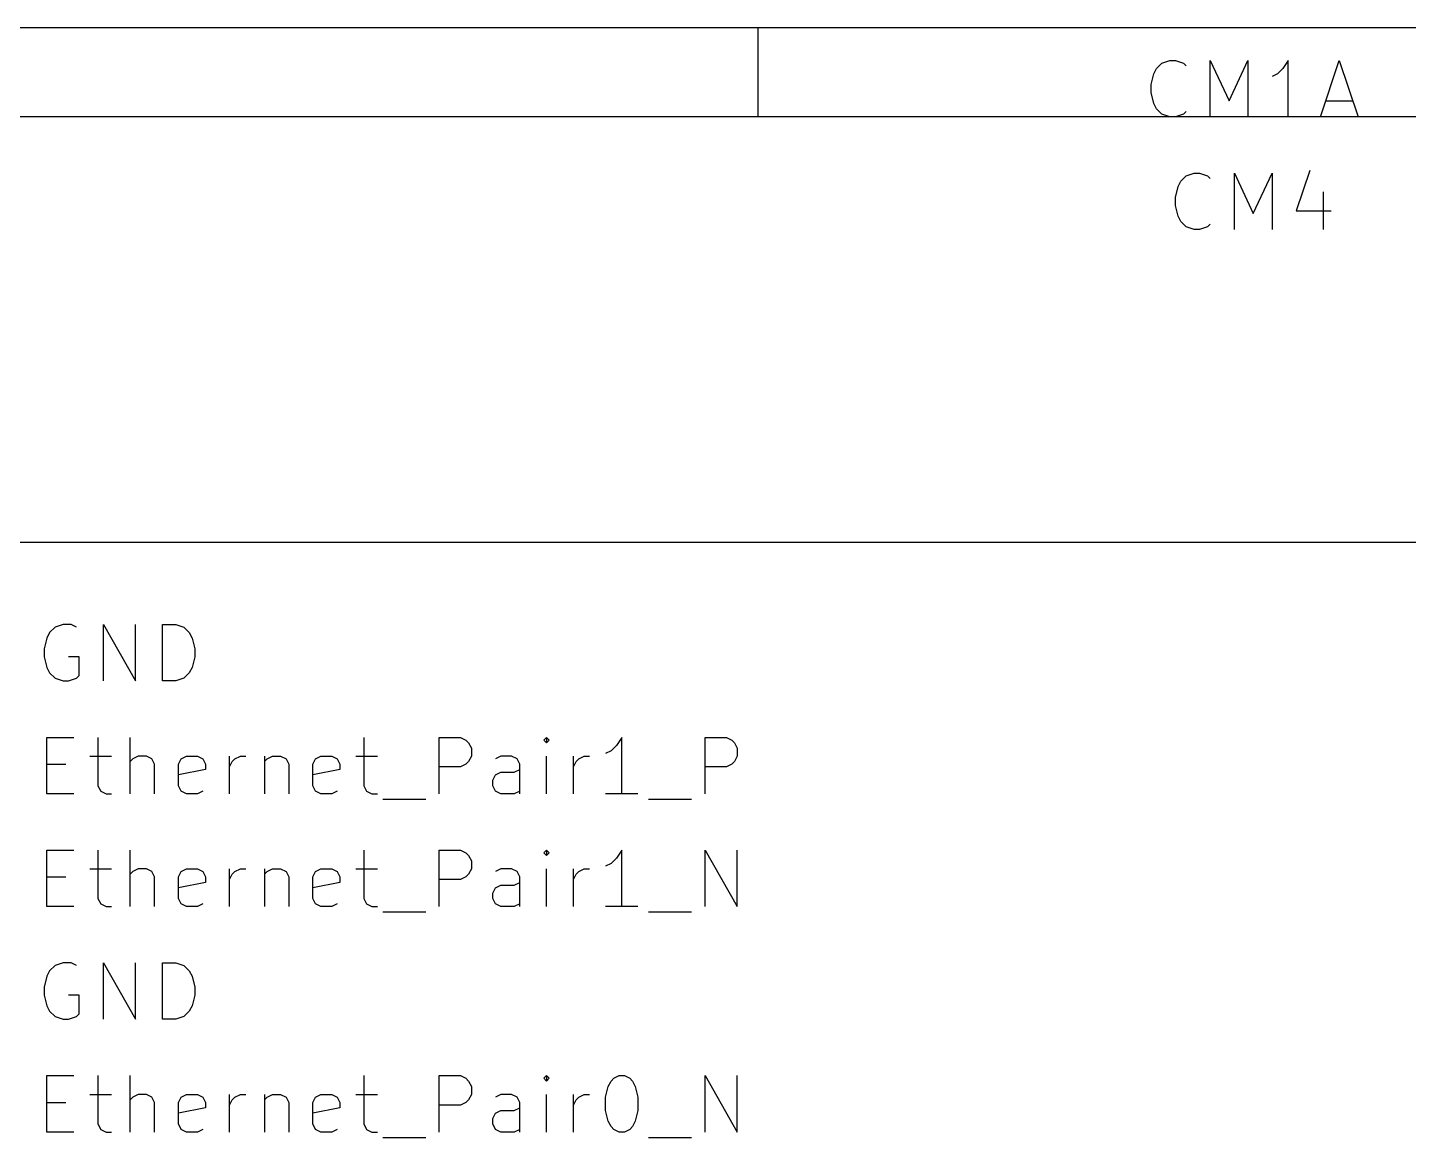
# Model space of a CAD drawing. Header units: millimetres. Extents: x 10 to 287, y -200 to -10.
# Drawn here: x 43.55 to 74.64, y -35 to -10 of the extents above; entities that cross this region are included whole.
import ezdxf

# ---------------------------------------------------------------- set-up
doc = ezdxf.new("R2010")
doc.units = ezdxf.units.MM
doc.layers.add('GREENSIXTYFIVE', color=129, linetype='CONTINUOUS')
doc.layers.add('RED', color=14, linetype='CONTINUOUS')

msp = doc.modelspace()

# ---------------------------------------------------------------- linework, layer by layer
at = {"layer": 'GREENSIXTYFIVE', "linetype": 'CONTINUOUS'}
for p, q in [((68.9731, -10.9207), (69.0941, -10.7997)), ((69.0941, -10.7997), (69.2755, -10.7392)), ((69.2755, -10.7392), (69.3964, -10.7392)), ((69.3964, -10.7392), (69.5779, -10.7997)), ((69.5779, -10.7997), (69.6383, -10.8602)), ((70.1826, -12.0092), (70.1826, -10.7392)), ((70.1826, -10.7392), (70.606, -11.6464)), ((70.606, -11.6464), (71.0293, -10.7392)), ((71.0293, -10.7392), (71.0293, -12.0092)), ((71.9364, -10.7392), (71.8155, -10.9207)), ((71.9364, -12.0092), (71.9364, -10.7392)), ((72.6621, -12.0092), (73.0854, -10.7392)), ((73.0854, -10.7392), (73.5088, -12.0092)), ((68.8522, -11.2835), (68.9126, -11.0416)), ((68.9126, -11.0416), (68.9731, -10.9207)), ((71.6945, -11.0416), (71.5736, -11.1021)), ((71.8155, -10.9207), (71.6945, -11.0416)), ((68.8522, -11.4649), (68.8522, -11.2835)), ((68.9126, -11.7068), (68.8522, -11.4649)), ((68.9731, -11.8278), (68.9126, -11.7068)), ((72.7831, -11.6464), (73.3878, -11.6464)), ((69.0941, -11.9488), (68.9731, -11.8278)), ((69.2755, -12.0092), (69.0941, -11.9488)), ((69.3964, -12.0092), (69.2755, -12.0092)), ((69.5779, -11.9488), (69.3964, -12.0092)), ((69.6383, -11.8883), (69.5779, -11.9488)), ((72.2993, -12.0092), (71.5736, -12.0092)), ((69.5174, -13.4607), (69.6384, -13.3397)), ((69.6384, -13.3397), (69.8198, -13.2792)), ((69.8198, -13.2792), (69.9407, -13.2792)), ((69.9407, -13.2792), (70.1222, -13.3397)), ((70.1222, -13.3397), (70.1826, -13.4002)), ((70.7269, -14.5492), (70.7269, -13.2792)), ((70.7269, -13.2792), (71.1503, -14.1864)), ((71.1503, -14.1864), (71.5736, -13.2792)), ((71.5736, -13.2792), (71.5736, -14.5492)), ((72.4202, -13.2188), (72.1179, -14.1259)), ((69.3965, -13.8235), (69.4569, -13.5816)), ((69.4569, -13.5816), (69.5174, -13.4607)), ((69.3965, -14.0049), (69.3965, -13.8235)), ((72.7226, -13.7026), (72.7226, -14.5492)), ((69.4569, -14.2468), (69.3965, -14.0049)), ((69.5174, -14.3678), (69.4569, -14.2468)), ((72.1179, -14.1259), (72.904, -14.1259)), ((69.6384, -14.4888), (69.5174, -14.3678)), ((69.8198, -14.5492), (69.6384, -14.4888)), ((69.9407, -14.5492), (69.8198, -14.5492)), ((70.1222, -14.4888), (69.9407, -14.5492)), ((70.1826, -14.4283), (70.1222, -14.4888)), ((44.1718, -23.508), (44.0508, -23.629)), ((44.3532, -23.4475), (44.1718, -23.508)), ((44.5346, -23.4475), (44.3532, -23.4475)), ((44.6556, -23.508), (44.5346, -23.4475)), ((45.2603, -24.7175), (45.2603, -23.4475)), ((45.2603, -23.4475), (45.986, -24.7175)), ((45.986, -24.7175), (45.986, -23.4475)), ((46.5908, -24.7175), (46.5908, -23.4475)), ((46.5908, -23.4475), (46.8932, -23.4475)), ((46.8932, -23.4475), (47.0746, -23.508)), ((47.0746, -23.508), (47.1956, -23.629)), ((43.9903, -23.7499), (43.9299, -23.9918)), ((44.0508, -23.629), (43.9903, -23.7499)), ((47.1956, -23.629), (47.2561, -23.7499)), ((47.2561, -23.7499), (47.3165, -23.9918)), ((43.9299, -23.9918), (43.9299, -24.1732)), ((43.9299, -24.1732), (43.9903, -24.4151)), ((44.716, -24.1732), (44.4741, -24.1732)), ((44.716, -24.5966), (44.716, -24.1732)), ((47.3165, -24.1732), (47.2561, -24.4151)), ((47.3165, -23.9918), (47.3165, -24.1732)), ((43.9903, -24.4151), (44.0508, -24.5361)), ((44.0508, -24.5361), (44.1718, -24.6571)), ((47.1956, -24.5361), (47.0746, -24.6571)), ((47.2561, -24.4151), (47.1956, -24.5361)), ((44.1718, -24.6571), (44.3532, -24.7175)), ((44.3532, -24.7175), (44.4741, -24.7175)), ((44.4741, -24.7175), (44.6556, -24.6571)), ((44.6556, -24.6571), (44.716, -24.5966)), ((46.8932, -24.7175), (46.5908, -24.7175)), ((47.0746, -24.6571), (46.8932, -24.7175)), ((43.9903, -27.2575), (43.9903, -25.9875)), ((43.9903, -25.9875), (44.5951, -25.9875)), ((45.1393, -25.9875), (45.1393, -27.0761)), ((45.865, -27.2575), (45.865, -25.9875)), ((51.1264, -25.9875), (51.1264, -27.0761)), ((52.8197, -27.2575), (52.8197, -25.9875)), ((52.8197, -25.9875), (53.3035, -25.9875)), ((53.3035, -25.9875), (53.4245, -26.048)), ((53.4245, -26.048), (53.485, -26.1085)), ((53.485, -26.1085), (53.5454, -26.2294)), ((55.2387, -25.9875), (55.1783, -26.048)), ((55.1783, -26.048), (55.2387, -26.1085)), ((55.2992, -26.048), (55.2387, -25.9875)), ((55.2387, -25.9875), (55.2387, -26.1085)), ((55.2387, -26.1085), (55.2992, -26.048)), ((56.9321, -25.9875), (56.8112, -26.169)), ((56.9321, -27.2575), (56.9321, -25.9875)), ((58.8068, -27.2575), (58.8068, -25.9875)), ((58.8068, -25.9875), (59.2906, -25.9875)), ((59.2906, -25.9875), (59.4116, -26.048)), ((59.4116, -26.048), (59.4721, -26.1085)), ((59.4721, -26.1085), (59.5325, -26.2294)), ((44.9579, -26.4109), (45.4417, -26.4109)), ((46.0465, -26.4109), (45.9255, -26.4713)), ((46.2279, -26.4109), (46.0465, -26.4109)), ((46.3488, -26.4713), (46.2279, -26.4109)), ((47.014, -26.4713), (47.135, -26.4109)), ((47.135, -26.4109), (47.3769, -26.4109)), ((47.3769, -26.4109), (47.4978, -26.4713)), ((48.1026, -27.2575), (48.1026, -26.4109)), ((48.2236, -26.4713), (48.3445, -26.4109)), ((48.3445, -26.4109), (48.4655, -26.4109)), ((48.8888, -26.4109), (48.8888, -27.2575)), ((48.9493, -26.4713), (49.0703, -26.4109)), ((49.0703, -26.4109), (49.2517, -26.4109)), ((49.2517, -26.4109), (49.3726, -26.4713)), ((50.0378, -26.4713), (50.1588, -26.4109)), ((50.1588, -26.4109), (50.4007, -26.4109)), ((50.4007, -26.4109), (50.5216, -26.4713)), ((50.945, -26.4109), (51.4288, -26.4109)), ((53.5454, -26.4109), (53.485, -26.5318)), ((53.5454, -26.2294), (53.5454, -26.4109)), ((54.2107, -26.4109), (54.0897, -26.4713)), ((54.4526, -26.4109), (54.2107, -26.4109)), ((54.5735, -26.4713), (54.4526, -26.4109)), ((55.2387, -27.2575), (55.2387, -26.4109)), ((55.8435, -27.2575), (55.8435, -26.4109)), ((55.9645, -26.4713), (56.0854, -26.4109)), ((56.0854, -26.4109), (56.2064, -26.4109)), ((56.6902, -26.2899), (56.5693, -26.3504)), ((56.8112, -26.169), (56.6902, -26.2899)), ((59.5325, -26.4109), (59.4721, -26.5318)), ((59.5325, -26.2294), (59.5325, -26.4109)), ((43.9903, -26.5923), (44.4137, -26.5923)), ((45.9255, -26.4713), (45.865, -26.5318)), ((46.4093, -26.5923), (46.3488, -26.4713)), ((46.4093, -27.2575), (46.4093, -26.5923)), ((46.9536, -26.5923), (47.014, -26.4713)), ((46.9536, -27.0761), (46.9536, -26.5923)), ((47.5583, -26.7132), (46.9536, -26.8342)), ((47.4978, -26.4713), (47.5583, -26.5923)), ((47.5583, -26.5923), (47.5583, -26.7132)), ((48.1026, -26.6528), (48.1631, -26.5318)), ((48.1631, -26.5318), (48.2236, -26.4713)), ((48.8888, -26.5318), (48.9493, -26.4713)), ((49.3726, -26.4713), (49.4331, -26.5923)), ((49.4331, -26.5923), (49.4331, -27.2575)), ((49.9774, -26.5923), (50.0378, -26.4713)), ((49.9774, -27.0761), (49.9774, -26.5923)), ((50.5821, -26.7132), (49.9774, -26.8342)), ((50.5216, -26.4713), (50.5821, -26.5923)), ((50.5821, -26.5923), (50.5821, -26.7132)), ((53.3035, -26.6528), (52.8197, -26.6528)), ((53.4245, -26.5923), (53.3035, -26.6528)), ((53.485, -26.5318), (53.4245, -26.5923)), ((54.5131, -26.7737), (54.634, -26.7132)), ((54.634, -26.5923), (54.5735, -26.4713)), ((54.634, -27.2575), (54.634, -26.5923)), ((55.8435, -26.6528), (55.904, -26.5318)), ((55.904, -26.5318), (55.9645, -26.4713)), ((59.2906, -26.6528), (58.8068, -26.6528)), ((59.4116, -26.5923), (59.2906, -26.6528)), ((59.4721, -26.5318), (59.4116, -26.5923)), ((54.0293, -26.9551), (54.0897, -26.8342)), ((54.0293, -27.0761), (54.0293, -26.9551)), ((54.0897, -26.8342), (54.2107, -26.7737)), ((54.2107, -26.7737), (54.5131, -26.7737)), ((44.5951, -27.2575), (43.9903, -27.2575)), ((45.1393, -27.0761), (45.1998, -27.1971)), ((45.1998, -27.1971), (45.3208, -27.2575)), ((45.3208, -27.2575), (45.4417, -27.2575)), ((47.014, -27.1971), (46.9536, -27.0761)), ((47.135, -27.2575), (47.014, -27.1971)), ((47.3769, -27.2575), (47.135, -27.2575)), ((47.4978, -27.1971), (47.3769, -27.2575)), ((50.0378, -27.1971), (49.9774, -27.0761)), ((50.1588, -27.2575), (50.0378, -27.1971)), ((50.4007, -27.2575), (50.1588, -27.2575)), ((50.5216, -27.1971), (50.4007, -27.2575)), ((51.1264, -27.0761), (51.1869, -27.1971)), ((51.1869, -27.1971), (51.3079, -27.2575)), ((51.3079, -27.2575), (51.4288, -27.2575)), ((54.0897, -27.1971), (54.0293, -27.0761)), ((54.2107, -27.2575), (54.0897, -27.1971)), ((54.5131, -27.2575), (54.2107, -27.2575)), ((54.634, -27.1971), (54.5131, -27.2575)), ((57.295, -27.2575), (56.5693, -27.2575)), ((51.5498, -27.3785), (52.5174, -27.3785)), ((57.5369, -27.3785), (58.5045, -27.3785)), ((43.9903, -29.7975), (43.9903, -28.5275)), ((43.9903, -28.5275), (44.5951, -28.5275)), ((45.1393, -28.5275), (45.1393, -29.6161)), ((45.865, -29.7975), (45.865, -28.5275)), ((51.1264, -28.5275), (51.1264, -29.6161)), ((52.8197, -29.7975), (52.8197, -28.5275)), ((52.8197, -28.5275), (53.3035, -28.5275)), ((53.3035, -28.5275), (53.4245, -28.588)), ((53.4245, -28.588), (53.485, -28.6485)), ((55.2387, -28.5275), (55.1783, -28.588)), ((55.1783, -28.588), (55.2387, -28.6485)), ((55.2992, -28.588), (55.2387, -28.5275)), ((55.2387, -28.5275), (55.2387, -28.6485)), ((55.2387, -28.6485), (55.2992, -28.588)), ((56.9321, -28.5275), (56.8112, -28.709)), ((56.9321, -29.7975), (56.9321, -28.5275)), ((58.8068, -29.7975), (58.8068, -28.5275)), ((58.8068, -28.5275), (59.5325, -29.7975)), ((59.5325, -29.7975), (59.5325, -28.5275)), ((53.485, -28.6485), (53.5454, -28.7694)), ((53.5454, -28.7694), (53.5454, -28.9509)), ((56.6902, -28.8299), (56.5693, -28.8904)), ((56.8112, -28.709), (56.6902, -28.8299)), ((43.9903, -29.1323), (44.4137, -29.1323)), ((44.9579, -28.9509), (45.4417, -28.9509)), ((45.9255, -29.0113), (45.865, -29.0718)), ((46.0465, -28.9509), (45.9255, -29.0113)), ((46.2279, -28.9509), (46.0465, -28.9509)), ((46.3488, -29.0113), (46.2279, -28.9509)), ((46.4093, -29.1323), (46.3488, -29.0113)), ((46.4093, -29.7975), (46.4093, -29.1323)), ((46.9536, -29.1323), (47.014, -29.0113)), ((46.9536, -29.6161), (46.9536, -29.1323)), ((47.014, -29.0113), (47.135, -28.9509)), ((47.135, -28.9509), (47.3769, -28.9509)), ((47.3769, -28.9509), (47.4978, -29.0113)), ((47.4978, -29.0113), (47.5583, -29.1323)), ((47.5583, -29.1323), (47.5583, -29.2532)), ((48.1026, -29.7975), (48.1026, -28.9509)), ((48.1026, -29.1928), (48.1631, -29.0718)), ((48.1631, -29.0718), (48.2236, -29.0113)), ((48.2236, -29.0113), (48.3445, -28.9509)), ((48.3445, -28.9509), (48.4655, -28.9509)), ((48.8888, -28.9509), (48.8888, -29.7975)), ((48.8888, -29.0718), (48.9493, -29.0113)), ((48.9493, -29.0113), (49.0703, -28.9509)), ((49.0703, -28.9509), (49.2517, -28.9509)), ((49.2517, -28.9509), (49.3726, -29.0113)), ((49.3726, -29.0113), (49.4331, -29.1323)), ((49.4331, -29.1323), (49.4331, -29.7975)), ((49.9774, -29.1323), (50.0378, -29.0113)), ((49.9774, -29.6161), (49.9774, -29.1323)), ((50.0378, -29.0113), (50.1588, -28.9509)), ((50.1588, -28.9509), (50.4007, -28.9509)), ((50.4007, -28.9509), (50.5216, -29.0113)), ((50.5216, -29.0113), (50.5821, -29.1323)), ((50.5821, -29.1323), (50.5821, -29.2532)), ((50.945, -28.9509), (51.4288, -28.9509)), ((53.3035, -29.1928), (52.8197, -29.1928)), ((53.4245, -29.1323), (53.3035, -29.1928)), ((53.485, -29.0718), (53.4245, -29.1323)), ((53.5454, -28.9509), (53.485, -29.0718)), ((54.2107, -28.9509), (54.0897, -29.0113)), ((54.4526, -28.9509), (54.2107, -28.9509)), ((54.5735, -29.0113), (54.4526, -28.9509)), ((54.634, -29.1323), (54.5735, -29.0113)), ((54.634, -29.7975), (54.634, -29.1323)), ((55.2387, -29.7975), (55.2387, -28.9509)), ((55.8435, -29.7975), (55.8435, -28.9509)), ((55.8435, -29.1928), (55.904, -29.0718)), ((55.904, -29.0718), (55.9645, -29.0113)), ((55.9645, -29.0113), (56.0854, -28.9509)), ((56.0854, -28.9509), (56.2064, -28.9509)), ((47.5583, -29.2532), (46.9536, -29.3742)), ((50.5821, -29.2532), (49.9774, -29.3742)), ((54.0293, -29.4951), (54.0897, -29.3742)), ((54.0293, -29.6161), (54.0293, -29.4951)), ((54.0897, -29.3742), (54.2107, -29.3137)), ((54.2107, -29.3137), (54.5131, -29.3137)), ((54.5131, -29.3137), (54.634, -29.2532)), ((44.5951, -29.7975), (43.9903, -29.7975)), ((45.1393, -29.6161), (45.1998, -29.7371)), ((45.1998, -29.7371), (45.3208, -29.7975)), ((45.3208, -29.7975), (45.4417, -29.7975)), ((47.014, -29.7371), (46.9536, -29.6161)), ((47.135, -29.7975), (47.014, -29.7371)), ((47.3769, -29.7975), (47.135, -29.7975)), ((47.4978, -29.7371), (47.3769, -29.7975)), ((50.0378, -29.7371), (49.9774, -29.6161)), ((50.1588, -29.7975), (50.0378, -29.7371)), ((50.4007, -29.7975), (50.1588, -29.7975)), ((50.5216, -29.7371), (50.4007, -29.7975)), ((51.1264, -29.6161), (51.1869, -29.7371)), ((51.1869, -29.7371), (51.3079, -29.7975)), ((51.3079, -29.7975), (51.4288, -29.7975)), ((54.0897, -29.7371), (54.0293, -29.6161)), ((54.2107, -29.7975), (54.0897, -29.7371)), ((54.5131, -29.7975), (54.2107, -29.7975)), ((54.634, -29.7371), (54.5131, -29.7975)), ((57.295, -29.7975), (56.5693, -29.7975)), ((51.5498, -29.9185), (52.5174, -29.9185)), ((57.5369, -29.9185), (58.5045, -29.9185)), ((44.3532, -31.0675), (44.1718, -31.128)), ((44.5346, -31.0675), (44.3532, -31.0675)), ((44.6556, -31.128), (44.5346, -31.0675)), ((45.2603, -32.3375), (45.2603, -31.0675)), ((45.2603, -31.0675), (45.986, -32.3375)), ((45.986, -32.3375), (45.986, -31.0675)), ((46.5908, -32.3375), (46.5908, -31.0675)), ((46.5908, -31.0675), (46.8932, -31.0675)), ((46.8932, -31.0675), (47.0746, -31.128)), ((43.9903, -31.3699), (43.9299, -31.6118)), ((44.0508, -31.249), (43.9903, -31.3699)), ((44.1718, -31.128), (44.0508, -31.249)), ((47.0746, -31.128), (47.1956, -31.249)), ((47.1956, -31.249), (47.2561, -31.3699)), ((47.2561, -31.3699), (47.3165, -31.6118)), ((43.9299, -31.6118), (43.9299, -31.7932)), ((47.3165, -31.6118), (47.3165, -31.7932)), ((43.9299, -31.7932), (43.9903, -32.0351)), ((44.716, -31.7932), (44.4741, -31.7932)), ((44.716, -32.2166), (44.716, -31.7932)), ((47.3165, -31.7932), (47.2561, -32.0351)), ((43.9903, -32.0351), (44.0508, -32.1561)), ((44.0508, -32.1561), (44.1718, -32.2771)), ((44.1718, -32.2771), (44.3532, -32.3375)), ((44.4741, -32.3375), (44.6556, -32.2771)), ((44.6556, -32.2771), (44.716, -32.2166)), ((47.0746, -32.2771), (46.8932, -32.3375)), ((47.1956, -32.1561), (47.0746, -32.2771)), ((47.2561, -32.0351), (47.1956, -32.1561)), ((44.3532, -32.3375), (44.4741, -32.3375)), ((46.8932, -32.3375), (46.5908, -32.3375)), ((43.9903, -34.8775), (43.9903, -33.6075)), ((43.9903, -33.6075), (44.5951, -33.6075)), ((45.1393, -33.6075), (45.1393, -34.6961)), ((45.865, -34.8775), (45.865, -33.6075)), ((51.1264, -33.6075), (51.1264, -34.6961)), ((52.8197, -34.8775), (52.8197, -33.6075)), ((52.8197, -33.6075), (53.3035, -33.6075)), ((53.3035, -33.6075), (53.4245, -33.668)), ((53.4245, -33.668), (53.485, -33.7285)), ((53.485, -33.7285), (53.5454, -33.8494)), ((53.5454, -33.8494), (53.5454, -34.0309)), ((55.2387, -33.6075), (55.1783, -33.668)), ((55.1783, -33.668), (55.2387, -33.7285)), ((55.2992, -33.668), (55.2387, -33.6075)), ((55.2387, -33.6075), (55.2387, -33.7285)), ((55.2387, -33.7285), (55.2992, -33.668)), ((56.5693, -34.0913), (56.6297, -33.8494)), ((56.6297, -33.8494), (56.6902, -33.7285)), ((56.6902, -33.7285), (56.7507, -33.668)), ((56.7507, -33.668), (56.8716, -33.6075)), ((56.8716, -33.6075), (56.9926, -33.6075)), ((56.9926, -33.6075), (57.1135, -33.668)), ((57.1135, -33.668), (57.174, -33.7285)), ((57.174, -33.7285), (57.2345, -33.8494)), ((57.2345, -33.8494), (57.295, -34.0913)), ((58.8068, -34.8775), (58.8068, -33.6075)), ((58.8068, -33.6075), (59.5325, -34.8775)), ((59.5325, -34.8775), (59.5325, -33.6075)), ((44.9579, -34.0309), (45.4417, -34.0309)), ((45.9255, -34.0913), (45.865, -34.1518)), ((46.0465, -34.0309), (45.9255, -34.0913)), ((46.2279, -34.0309), (46.0465, -34.0309)), ((46.3488, -34.0913), (46.2279, -34.0309)), ((46.4093, -34.2123), (46.3488, -34.0913)), ((46.9536, -34.2123), (47.014, -34.0913)), ((47.014, -34.0913), (47.135, -34.0309)), ((47.135, -34.0309), (47.3769, -34.0309)), ((47.3769, -34.0309), (47.4978, -34.0913)), ((47.4978, -34.0913), (47.5583, -34.2123)), ((48.1026, -34.8775), (48.1026, -34.0309)), ((48.1026, -34.2728), (48.1631, -34.1518)), ((48.1631, -34.1518), (48.2236, -34.0913)), ((48.2236, -34.0913), (48.3445, -34.0309)), ((48.3445, -34.0309), (48.4655, -34.0309)), ((48.8888, -34.0309), (48.8888, -34.8775)), ((48.8888, -34.1518), (48.9493, -34.0913)), ((48.9493, -34.0913), (49.0703, -34.0309)), ((49.0703, -34.0309), (49.2517, -34.0309)), ((49.2517, -34.0309), (49.3726, -34.0913)), ((49.3726, -34.0913), (49.4331, -34.2123)), ((49.9774, -34.2123), (50.0378, -34.0913)), ((50.0378, -34.0913), (50.1588, -34.0309)), ((50.1588, -34.0309), (50.4007, -34.0309)), ((50.4007, -34.0309), (50.5216, -34.0913)), ((50.5216, -34.0913), (50.5821, -34.2123)), ((50.945, -34.0309), (51.4288, -34.0309)), ((53.485, -34.1518), (53.4245, -34.2123)), ((53.5454, -34.0309), (53.485, -34.1518)), ((54.2107, -34.0309), (54.0897, -34.0913)), ((54.4526, -34.0309), (54.2107, -34.0309)), ((54.5735, -34.0913), (54.4526, -34.0309)), ((54.634, -34.2123), (54.5735, -34.0913)), ((55.2387, -34.8775), (55.2387, -34.0309)), ((55.8435, -34.8775), (55.8435, -34.0309)), ((55.8435, -34.2728), (55.904, -34.1518)), ((55.904, -34.1518), (55.9645, -34.0913)), ((55.9645, -34.0913), (56.0854, -34.0309)), ((56.0854, -34.0309), (56.2064, -34.0309)), ((56.5693, -34.3937), (56.5693, -34.0913)), ((57.295, -34.0913), (57.295, -34.3937)), ((43.9903, -34.2123), (44.4137, -34.2123)), ((46.4093, -34.8775), (46.4093, -34.2123)), ((46.9536, -34.6961), (46.9536, -34.2123)), ((47.5583, -34.3332), (46.9536, -34.4542)), ((47.5583, -34.2123), (47.5583, -34.3332)), ((49.4331, -34.2123), (49.4331, -34.8775)), ((49.9774, -34.6961), (49.9774, -34.2123)), ((50.5821, -34.3332), (49.9774, -34.4542)), ((50.5821, -34.2123), (50.5821, -34.3332)), ((53.3035, -34.2728), (52.8197, -34.2728)), ((53.4245, -34.2123), (53.3035, -34.2728)), ((54.0293, -34.5751), (54.0897, -34.4542)), ((54.0897, -34.4542), (54.2107, -34.3937)), ((54.2107, -34.3937), (54.5131, -34.3937)), ((54.5131, -34.3937), (54.634, -34.3332)), ((54.634, -34.8775), (54.634, -34.2123)), ((56.6297, -34.6356), (56.5693, -34.3937)), ((57.295, -34.3937), (57.2345, -34.6356)), ((45.1393, -34.6961), (45.1998, -34.8171)), ((45.1998, -34.8171), (45.3208, -34.8775)), ((47.014, -34.8171), (46.9536, -34.6961)), ((47.135, -34.8775), (47.014, -34.8171)), ((47.4978, -34.8171), (47.3769, -34.8775)), ((50.0378, -34.8171), (49.9774, -34.6961)), ((50.1588, -34.8775), (50.0378, -34.8171)), ((50.5216, -34.8171), (50.4007, -34.8775)), ((51.1264, -34.6961), (51.1869, -34.8171)), ((51.1869, -34.8171), (51.3079, -34.8775)), ((54.0293, -34.6961), (54.0293, -34.5751)), ((54.0897, -34.8171), (54.0293, -34.6961)), ((54.2107, -34.8775), (54.0897, -34.8171)), ((54.634, -34.8171), (54.5131, -34.8775)), ((56.6902, -34.7566), (56.6297, -34.6356)), ((56.7507, -34.8171), (56.6902, -34.7566)), ((56.8716, -34.8775), (56.7507, -34.8171)), ((57.1135, -34.8171), (56.9926, -34.8775)), ((57.174, -34.7566), (57.1135, -34.8171)), ((57.2345, -34.6356), (57.174, -34.7566)), ((44.5951, -34.8775), (43.9903, -34.8775)), ((45.3208, -34.8775), (45.4417, -34.8775)), ((47.3769, -34.8775), (47.135, -34.8775)), ((50.4007, -34.8775), (50.1588, -34.8775)), ((51.3079, -34.8775), (51.4288, -34.8775)), ((51.5498, -34.9985), (52.5174, -34.9985)), ((54.5131, -34.8775), (54.2107, -34.8775)), ((56.9926, -34.8775), (56.8716, -34.8775)), ((57.5369, -34.9985), (58.5045, -34.9985))]:
    msp.add_line(p, q, dxfattribs=at)
at = {"layer": 'RED', "linetype": 'CONTINUOUS'}
for p, q in [((10, -10), (287.0022, -10)), ((60, -12), (60, -10)), ((12, -12), (285.0022, -12)), ((43.18, -21.59), (99.06, -21.59))]:
    msp.add_line(p, q, dxfattribs=at)

doc.saveas('drawing.dxf')
